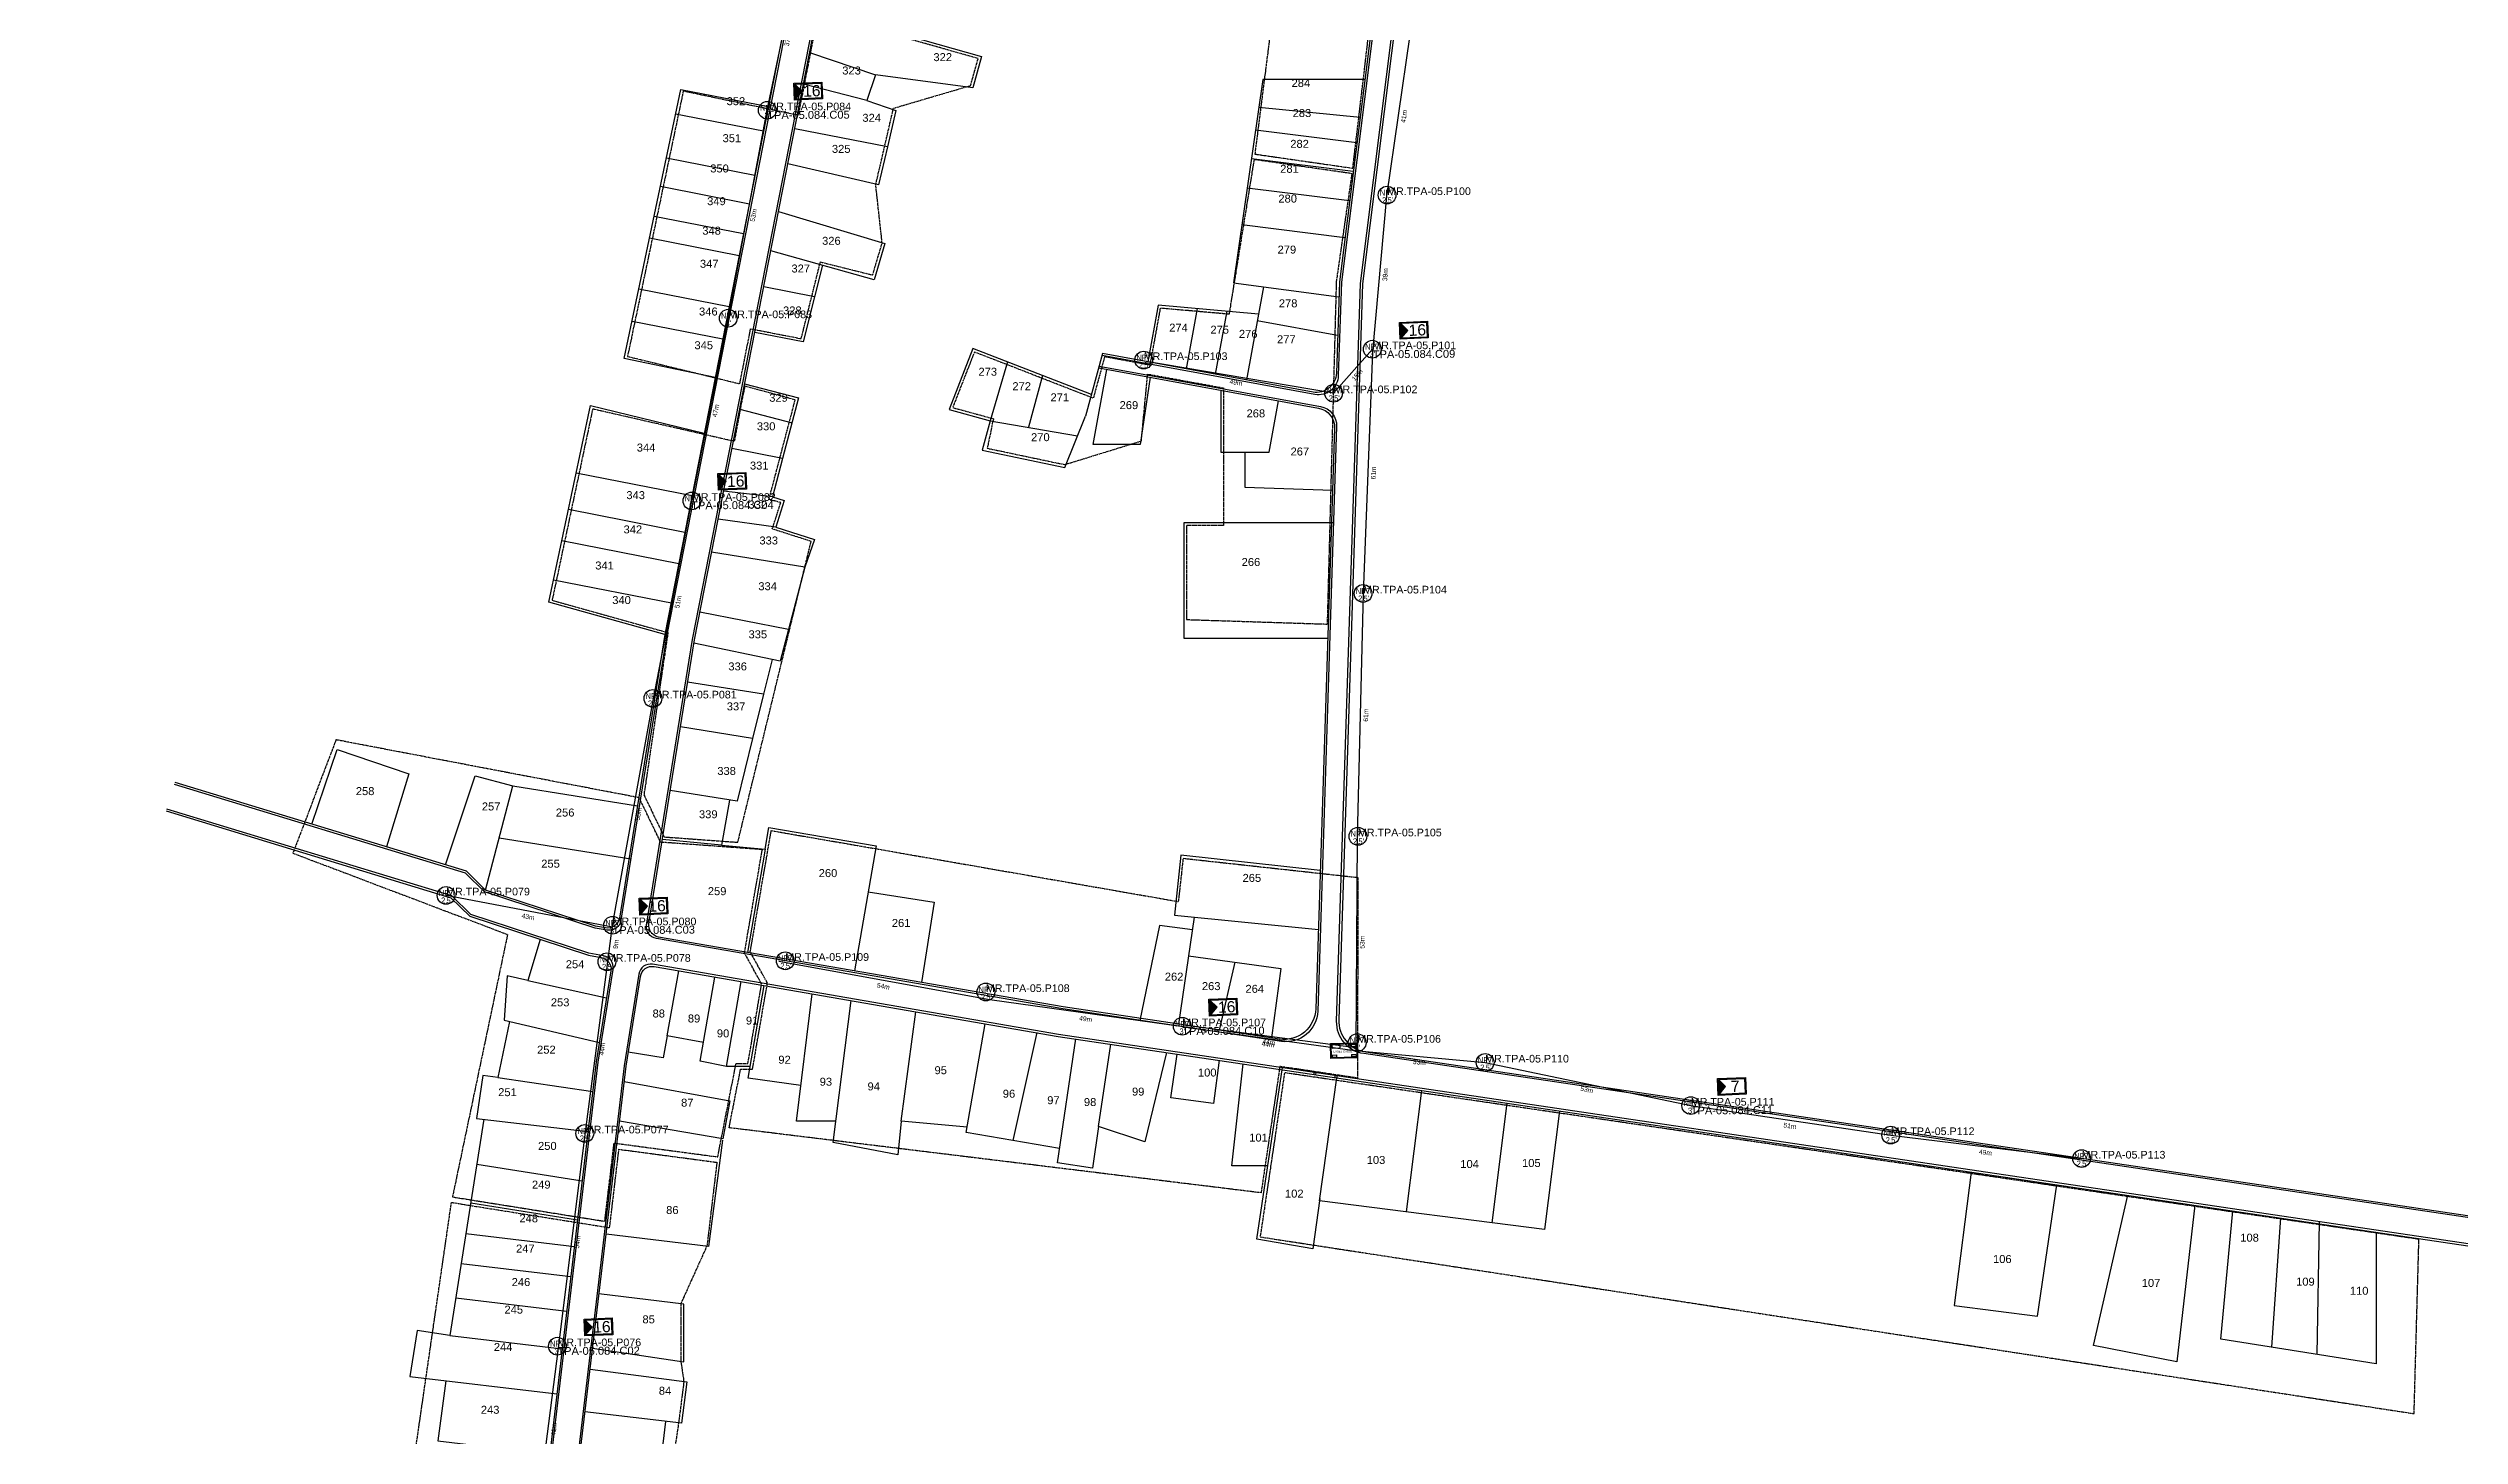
# Model space of a CAD drawing. Header units: millimetres. Extents: x -3298 to -2025, y 31979 to 33494.
# Drawn here: x -3200 to -2591, y 32834 to 33185 of the extents above; entities that cross this region are included whole.
import ezdxf
from ezdxf.enums import TextEntityAlignment as Align

# ---------------------------------------------------------------- set-up
doc = ezdxf.new("R2010")
doc.units = ezdxf.units.MM
doc.linetypes.add('PHANTOM2', pattern=[1.25, 0.625, -0.125, 0.125, -0.125, 0.125, -0.125])
for name, color, linetype in [('Base Map', 8, 'Continuous'), ('FAT', 30, 'Continuous'), ('FO 48 CORE', 200, 'Continuous'), ('Homepass Number', 6, 'Continuous'), ('LABEL CABLE', 200, 'Continuous'), ('NEW POLE 7m(2.5 inches)', 200, 'Continuous'), ('NEW POLE 7m(3 inches)', 4, 'Continuous'), ('NEW POLE ID 7m (2.5 inches)', 200, 'Continuous'), ('NEW POLE ID 7m(3 inches)', 4, 'Continuous'), ('SPAN KU', 161, 'Continuous')]:
    doc.layers.add(name, color=color, linetype=linetype)
doc.layers.add('FAT AREA', color=134, linetype='PHANTOM2', lineweight=30)
doc.layers.add('SLING WIRE', color=4, linetype='Continuous', lineweight=30)
doc.styles.get("Standard").update_dxf_attribs({"font": 'arial.ttf'})
doc.styles.add('Title Block 3', font='dgn003.shx')
doc.styles.add('Title Block v21 - Default$0$Styledgn001', font='dgn001.shx')
doc.dimstyles.new('瓦达西瓦', dxfattribs={"dimtxt": 1.2, "dimasz": 0, "dimexe": 1.25, "dimexo": 0.625, "dimgap": 0.05, "dimtad": 1, "dimdec": 0, "dimtxsty": 'Standard', "dimblk": 'ARCHTICK', "dimcen": 0, "dimse1": 1, "dimse2": 1, "dimsd1": 1, "dimsd2": 1, "dimclre": 256, "dimclrt": 256, "dimadec": 0, "dimazin": 0, "dimtfac": 1, "dimtdec": 0, "dimtmove": 2, "dimatfit": 3, "dimfxl": 1, "dimarcsym": 0})

# ---------------------------------------------------------------- blocks, each defined once
blk = doc.blocks.new('*U53')
at = {"color": 0, "linetype": 'ByBlock', "lineweight": -2}
blk.add_circle((0, 0), 2.24, dxfattribs=at)
at = {"color": 0, "linetype": 'ByBlock', "lineweight": -2, "style": 'Title Block 3', "width": 0.799091}
for s, p in [('NP7', (0, 0.62)), ("3'", (0, -1.27))]:
    blk.add_text(s, height=1.488, dxfattribs=at).set_placement(p, align=Align.MIDDLE_CENTER)
blk = doc.blocks.new('*U57')
at = {"color": 0, "linetype": 'ByBlock', "lineweight": -2}
blk.add_circle((0, 0), 2.24, dxfattribs=at)
at = {"color": 0, "linetype": 'ByBlock', "lineweight": -2, "style": 'Title Block 3', "width": 0.799091}
for s, p in [('NP7', (0, 0.62)), ('2,', (-0.46, -1.27)), ("5'", (0.83, -1.27))]:
    blk.add_text(s, height=1.488, dxfattribs=at).set_placement(p, align=Align.MIDDLE_CENTER)
blk = doc.blocks.new('FAT')
h = blk.add_hatch(color=2)
h.dxf.hatch_style = 1
h.paths.add_polyline_path([(-4.25, 2), (-4.25, -2), (-2.4, 0)])
for points in [[(-4.5, 2.25), (3, 2.25), (3, -2.25), (-4.5, -2.25)], [(-4.25, 2), (2.75, 2), (2.75, -2), (-4.25, -2)]]:
    blk.add_lwpolyline(points, close=True)
at = {"color": 2}
blk.add_lwpolyline([(-4.25, 2), (-4.25, -2), (-2.4, 0)], close=True, dxfattribs=at)
at = {"color": 7}
blk.add_attdef('FAT', text='', height=3, dxfattribs=at).set_placement((0.18, 0), align=Align.MIDDLE_CENTER)
blk = doc.blocks.new('LABEL')
at = {"layer": 'LABEL CABLE', "ltscale": 0.15}
for p, q in [((-6595.62, 19707.66), (-6595.62, 19711.51)), ((-6595.62, 19711.51), (-6588.86, 19711.51)), ((-6595.42, 19707.86), (-6595.42, 19711.31)), ((-6595.42, 19711.31), (-6589.06, 19711.31)), ((-6595.25, 19711.15), (-6595.25, 19710.3)), ((-6595.25, 19711.15), (-6593.32, 19711.15)), ((-6593.32, 19711.15), (-6593.32, 19710.3)), ((-6590.46, 19711.21), (-6590.46, 19710.51)), ((-6590.46, 19711.21), (-6589.16, 19711.21)), ((-6590.36, 19711.11), (-6590.36, 19710.61)), ((-6590.36, 19711.11), (-6589.26, 19711.11)), ((-6589.26, 19711.11), (-6589.26, 19710.61)), ((-6589.16, 19711.21), (-6589.16, 19710.51)), ((-6589.06, 19711.31), (-6589.06, 19707.86)), ((-6588.86, 19711.51), (-6588.86, 19707.66)), ((-6588.86, 19707.66), (-6595.62, 19707.66)), ((-6589.06, 19707.86), (-6595.42, 19707.86)), ((-6595.25, 19710.3), (-6593.32, 19710.3)), ((-6595.25, 19708.56), (-6595.25, 19708.06)), ((-6595.25, 19708.56), (-6594.15, 19708.56)), ((-6595.25, 19708.06), (-6594.15, 19708.06)), ((-6594.15, 19708.56), (-6594.15, 19708.06)), ((-6590.46, 19710.51), (-6589.16, 19710.51)), ((-6590.36, 19710.61), (-6589.26, 19710.61)), ((-6590.36, 19708.56), (-6590.36, 19708.06)), ((-6590.36, 19708.56), (-6589.26, 19708.56)), ((-6590.36, 19708.06), (-6589.26, 19708.06)), ((-6589.26, 19708.56), (-6589.26, 19708.06))]:
    blk.add_line(p, q, dxfattribs=at)
at = {"layer": 'LABEL CABLE', "attachment_point": 7, "line_spacing_factor": 0.6, "style": 'Title Block v21 - Default$0$Styledgn001'}
for s, insert, char_height in [('\\pxsm1.5;{\\W1.06772;LABEL CABLE}', (-6594.9, 19709.13), 0.5), ('\\pxsm1.5;{\\W1.06772;MYREPUBLIC}', (-6590.29, 19710.78), 0.1)]:
    blk.add_mtext(s, dxfattribs=dict(at, insert=insert, char_height=char_height))
blk = doc.blocks.new('*D124')
at = {"layer": 'Defpoints', "color": 0, "lineweight": 30, "ltscale": 0.7, "transparency": 16777216}
for p in [(-3070.99, 32856.16), (-3068.91, 32855.89), (-3076.22, 32815.48)]:
    blk.add_point(p, dxfattribs=at)
at = {"layer": 'SPAN KU', "lineweight": 30, "ltscale": 0.7, "transparency": 16777216, "insert": (-3072.17, 32835.63), "char_height": 1.2, "attachment_point": 5, "rotation": 82.6672}
blk.add_mtext('41m', dxfattribs=at)
blk = doc.blocks.new('_ArchTick')
at = {"color": 0, "linetype": 'ByBlock', "const_width": 0.15}
blk.add_lwpolyline([(-0.5, -0.5), (0.5, 0.5)], dxfattribs=at)
blk = doc.blocks.new('*D125')
at = {"layer": 'Defpoints', "color": 0, "lineweight": 30, "ltscale": 0.7, "transparency": 16777216}
for p in [(-3064.29, 32910.13), (-3062.21, 32909.87), (-3070.99, 32856.16)]:
    blk.add_point(p, dxfattribs=at)
at = {"layer": 'SPAN KU', "lineweight": 30, "ltscale": 0.7, "transparency": 16777216, "insert": (-3066.21, 32882.97), "char_height": 1.2, "attachment_point": 5, "rotation": 82.9274}
blk.add_mtext('54m', dxfattribs=at)
blk = doc.blocks.new('*D126')
at = {"layer": 'Defpoints', "color": 0, "lineweight": 30, "ltscale": 0.7, "transparency": 16777216}
for p in [(-3058.52, 32953.78), (-3056.44, 32953.5), (-3064.29, 32910.13)]:
    blk.add_point(p, dxfattribs=at)
at = {"layer": 'SPAN KU', "lineweight": 30, "ltscale": 0.7, "transparency": 16777216, "insert": (-3059.97, 32931.76), "char_height": 1.2, "attachment_point": 5, "rotation": 82.46871}
blk.add_mtext('44m', dxfattribs=at)
blk = doc.blocks.new('*D127')
at = {"layer": 'Defpoints', "color": 0, "lineweight": 30, "ltscale": 0.7, "transparency": 16777216}
for p in [(-3057.33, 32962.99), (-3055.25, 32962.72), (-3058.52, 32953.78)]:
    blk.add_point(p, dxfattribs=at)
at = {"layer": 'SPAN KU', "lineweight": 30, "ltscale": 0.7, "transparency": 16777216, "insert": (-3056.5, 32958.2), "char_height": 1.2, "attachment_point": 5, "rotation": 82.61816}
blk.add_mtext('9m', dxfattribs=at)
blk = doc.blocks.new('*D128')
at = {"layer": 'Defpoints', "color": 0, "lineweight": 30, "ltscale": 0.7, "transparency": 16777216}
for p in [(-3047.11, 33019.77), (-3045.04, 33019.4), (-3057.33, 32962.99)]:
    blk.add_point(p, dxfattribs=at)
at = {"layer": 'SPAN KU', "lineweight": 30, "ltscale": 0.7, "transparency": 16777216, "insert": (-3050.81, 32991.13), "char_height": 1.2, "attachment_point": 5, "rotation": 79.79884}
blk.add_mtext('58m', dxfattribs=at)
blk = doc.blocks.new('*D129')
at = {"layer": 'Defpoints', "color": 0, "lineweight": 30, "ltscale": 0.7, "transparency": 16777216}
for p in [(-3037.3, 33070.23), (-3035.24, 33069.83), (-3047.11, 33019.77)]:
    blk.add_point(p, dxfattribs=at)
at = {"layer": 'SPAN KU', "lineweight": 30, "ltscale": 0.7, "transparency": 16777216, "insert": (-3040.79, 33044.73), "char_height": 1.2, "attachment_point": 5, "rotation": 78.99527}
blk.add_mtext('51m', dxfattribs=at)
blk = doc.blocks.new('*D130')
at = {"layer": 'Defpoints', "color": 0, "lineweight": 30, "ltscale": 0.7, "transparency": 16777216}
for p in [(-3028.12, 33116.39), (-3026.06, 33115.98), (-3037.3, 33070.23)]:
    blk.add_point(p, dxfattribs=at)
at = {"layer": 'SPAN KU', "lineweight": 30, "ltscale": 0.7, "transparency": 16777216, "insert": (-3031.29, 33093.03), "char_height": 1.2, "attachment_point": 5, "rotation": 78.75233}
blk.add_mtext('47m', dxfattribs=at)
blk = doc.blocks.new('*D131')
at = {"layer": 'Defpoints', "color": 0, "lineweight": 30, "ltscale": 0.7, "transparency": 16777216}
for p in [(-3018.26, 33168.92), (-3016.19, 33168.53), (-3028.12, 33116.39)]:
    blk.add_point(p, dxfattribs=at)
at = {"layer": 'SPAN KU', "lineweight": 30, "ltscale": 0.7, "transparency": 16777216, "insert": (-3021.78, 33142.39), "char_height": 1.2, "attachment_point": 5, "rotation": 79.36737}
blk.add_mtext('53m', dxfattribs=at)
blk = doc.blocks.new('*D132')
at = {"layer": 'Defpoints', "color": 0, "lineweight": 30, "ltscale": 0.7, "transparency": 16777216}
for p in [(-3010.74, 33205.12), (-3008.68, 33204.7), (-3018.26, 33168.92)]:
    blk.add_point(p, dxfattribs=at)
at = {"layer": 'SPAN KU', "lineweight": 30, "ltscale": 0.7, "transparency": 16777216, "insert": (-3013.09, 33186.73), "char_height": 1.2, "attachment_point": 5, "rotation": 78.26826}
blk.add_mtext('37m', dxfattribs=at)
blk = doc.blocks.new('*D147')
at = {"layer": 'Defpoints', "color": 0, "lineweight": 30, "ltscale": 0.7, "transparency": 16777216}
for p in [(-2855.99, 33188), (-2861.89, 33147.2), (-2859.81, 33146.9)]:
    blk.add_point(p, dxfattribs=at)
at = {"layer": 'SPAN KU', "lineweight": 30, "ltscale": 0.7, "transparency": 16777216, "insert": (-2857.51, 33167.39), "char_height": 1.2, "attachment_point": 5, "rotation": 81.77391}
blk.add_mtext('41m', dxfattribs=at)
blk = doc.blocks.new('*D148')
at = {"layer": 'Defpoints', "color": 0, "lineweight": 30, "ltscale": 0.7, "transparency": 16777216}
for p in [(-2861.89, 33147.2), (-2865.41, 33107.87), (-2863.32, 33107.68)]:
    blk.add_point(p, dxfattribs=at)
at = {"layer": 'SPAN KU', "lineweight": 30, "ltscale": 0.7, "transparency": 16777216, "insert": (-2862.22, 33127.41), "char_height": 1.2, "attachment_point": 5, "rotation": 84.88092}
blk.add_mtext('39m', dxfattribs=at)
blk = doc.blocks.new('*D149')
at = {"layer": 'Defpoints', "color": 0, "lineweight": 30, "ltscale": 0.7, "transparency": 16777216}
for p in [(-2865.41, 33107.87), (-2867.83, 33046.83), (-2865.74, 33046.75)]:
    blk.add_point(p, dxfattribs=at)
at = {"layer": 'SPAN KU', "lineweight": 30, "ltscale": 0.7, "transparency": 16777216, "insert": (-2865.19, 33077.29), "char_height": 1.2, "attachment_point": 5, "rotation": 87.72648}
blk.add_mtext('61m', dxfattribs=at)
blk = doc.blocks.new('*D150')
at = {"layer": 'Defpoints', "color": 0, "lineweight": 30, "ltscale": 0.7, "transparency": 16777216}
for p in [(-2867.83, 33046.83), (-2869.29, 32985.4), (-2867.19, 32985.35)]:
    blk.add_point(p, dxfattribs=at)
at = {"layer": 'SPAN KU', "lineweight": 30, "ltscale": 0.7, "transparency": 16777216, "insert": (-2867.13, 33016.08), "char_height": 1.2, "attachment_point": 5, "rotation": 88.63957}
blk.add_mtext('61m', dxfattribs=at)
blk = doc.blocks.new('*D151')
at = {"layer": 'Defpoints', "color": 0, "lineweight": 30, "ltscale": 0.7, "transparency": 16777216}
for p in [(-2869.29, 32985.4), (-2869.63, 32932.04), (-2867.53, 32932.02)]:
    blk.add_point(p, dxfattribs=at)
at = {"layer": 'SPAN KU', "lineweight": 30, "ltscale": 0.7, "transparency": 16777216, "insert": (-2868.02, 32958.71), "char_height": 1.2, "attachment_point": 5, "rotation": 89.64269}
blk.add_mtext('53m', dxfattribs=at)
blk = doc.blocks.new('*D152')
at = {"layer": 'Defpoints', "color": 0, "lineweight": 30, "ltscale": 0.7, "transparency": 16777216}
for p in [(-2913.23, 32937.75), (-2913.5, 32935.66), (-2869.63, 32932.04)]:
    blk.add_point(p, dxfattribs=at)
at = {"layer": 'SPAN KU', "lineweight": 30, "ltscale": 0.7, "transparency": 16777216, "insert": (-2891.61, 32933.45), "char_height": 1.2, "attachment_point": 5, "rotation": 352.54088}
blk.add_mtext('44m', dxfattribs=at)
blk = doc.blocks.new('*D153')
at = {"layer": 'Defpoints', "color": 0, "lineweight": 30, "ltscale": 0.7, "transparency": 16777216}
for p in [(-2913.29, 32937.35), (-2913.23, 32937.75), (-2911.21, 32937.04)]:
    blk.add_point(p, dxfattribs=at)
at = {"layer": 'SPAN KU', "lineweight": 30, "ltscale": 0.7, "transparency": 16777216, "insert": (-2908.05, 32936.77), "char_height": 1.2, "attachment_point": 5, "rotation": 81.54594}
blk.add_mtext('0m', dxfattribs=at)
blk = doc.blocks.new('*D154')
at = {"layer": 'Defpoints', "color": 0, "lineweight": 30, "ltscale": 0.7, "transparency": 16777216}
for p in [(-2913.29, 32937.35), (-2869.94, 32931.32), (-2870.23, 32929.24)]:
    blk.add_point(p, dxfattribs=at)
at = {"layer": 'SPAN KU', "lineweight": 30, "ltscale": 0.7, "transparency": 16777216, "insert": (-2891.81, 32932.9), "char_height": 1.2, "attachment_point": 5, "rotation": 352.07513}
blk.add_mtext('44m', dxfattribs=at)
blk = doc.blocks.new('*D155')
at = {"layer": 'Defpoints', "color": 0, "lineweight": 30, "ltscale": 0.7, "transparency": 16777216}
for p in [(-2869.94, 32931.32), (-2837.2, 32926.23), (-2837.01, 32928.32)]:
    blk.add_point(p, dxfattribs=at)
at = {"layer": 'SPAN KU', "lineweight": 30, "ltscale": 0.7, "transparency": 16777216, "insert": (-2853.6, 32928.39), "char_height": 1.2, "attachment_point": 5, "rotation": 354.81193}
blk.add_mtext('33m', dxfattribs=at)
blk = doc.blocks.new('*D156')
at = {"layer": 'Defpoints', "color": 0, "lineweight": 30, "ltscale": 0.7, "transparency": 16777216}
for p in [(-2837.01, 32928.32), (-2785.51, 32915.36), (-2785.08, 32917.42)]:
    blk.add_point(p, dxfattribs=at)
at = {"layer": 'SPAN KU', "lineweight": 30, "ltscale": 0.7, "transparency": 16777216, "insert": (-2811.34, 32921.47), "char_height": 1.2, "attachment_point": 5, "rotation": 348.13956}
blk.add_mtext('53m', dxfattribs=at)
blk = doc.blocks.new('*D157')
at = {"layer": 'Defpoints', "color": 0, "lineweight": 30, "ltscale": 0.7, "transparency": 16777216}
for p in [(-2785.08, 32917.42), (-2734.89, 32907.9), (-2734.59, 32909.98)]:
    blk.add_point(p, dxfattribs=at)
at = {"layer": 'SPAN KU', "lineweight": 30, "ltscale": 0.7, "transparency": 16777216, "insert": (-2760.04, 32912.28), "char_height": 1.2, "attachment_point": 5, "rotation": 351.61345}
blk.add_mtext('51m', dxfattribs=at)
blk = doc.blocks.new('*D169')
at = {"layer": 'Defpoints', "color": 0, "lineweight": 30, "ltscale": 0.7, "transparency": 16777216}
for p in [(-2734.59, 32909.98), (-2686.64, 32901.97), (-2686.39, 32904.05)]:
    blk.add_point(p, dxfattribs=at)
at = {"layer": 'SPAN KU', "lineweight": 30, "ltscale": 0.7, "transparency": 16777216, "insert": (-2710.66, 32905.59), "char_height": 1.2, "attachment_point": 5, "rotation": 352.99196}
blk.add_mtext('49m', dxfattribs=at)
blk = doc.blocks.new('*D171')
at = {"layer": 'Defpoints', "color": 0, "lineweight": 30, "ltscale": 0.7, "transparency": 16777216}
for p in [(-3099.76, 32968.48), (-3099.37, 32970.54), (-3057.39, 32962.55)]:
    blk.add_point(p, dxfattribs=at)
at = {"layer": 'SPAN KU', "lineweight": 30, "ltscale": 0.7, "transparency": 16777216, "insert": (-3078.65, 32965.13), "char_height": 1.2, "attachment_point": 5, "rotation": 349.22403}
blk.add_mtext('43m', dxfattribs=at)
blk = doc.blocks.new('*D172')
at = {"layer": 'Defpoints', "color": 0, "lineweight": 30, "ltscale": 0.7, "transparency": 16777216}
for p in [(-2865.49, 33108.56), (-2875.27, 33097.44), (-2873.69, 33096.05)]:
    blk.add_point(p, dxfattribs=at)
at = {"layer": 'SPAN KU', "lineweight": 30, "ltscale": 0.7, "transparency": 16777216, "insert": (-2869.3, 33102.05), "char_height": 1.2, "attachment_point": 5, "rotation": 48.66691}
blk.add_mtext('15m', dxfattribs=at)
blk = doc.blocks.new('*D173')
at = {"layer": 'Defpoints', "color": 0, "lineweight": 30, "ltscale": 0.7, "transparency": 16777216}
for p in [(-2924.42, 33103.62), (-2924.07, 33105.69), (-2875.27, 33097.44)]:
    blk.add_point(p, dxfattribs=at)
at = {"layer": 'SPAN KU', "lineweight": 30, "ltscale": 0.7, "transparency": 16777216, "insert": (-2899.91, 33100.15), "char_height": 1.2, "attachment_point": 5, "rotation": 350.406}
blk.add_mtext('49m', dxfattribs=at)
blk = doc.blocks.new('*D174')
at = {"layer": 'Defpoints', "color": 0, "lineweight": 30, "ltscale": 0.7, "transparency": 16777216}
for p in [(-2962.06, 32944.14), (-2962.35, 32942.06), (-2913.29, 32937.35)]:
    blk.add_point(p, dxfattribs=at)
at = {"layer": 'SPAN KU', "lineweight": 30, "ltscale": 0.7, "transparency": 16777216, "insert": (-2937.87, 32939.32), "char_height": 1.2, "attachment_point": 5, "rotation": 352.07513}
blk.add_mtext('49m', dxfattribs=at)
blk = doc.blocks.new('*D175')
at = {"layer": 'Defpoints', "color": 0, "lineweight": 30, "ltscale": 0.7, "transparency": 16777216}
for p in [(-3015.72, 32951.82), (-3015.35, 32953.88), (-2962.06, 32944.14)]:
    blk.add_point(p, dxfattribs=at)
at = {"layer": 'SPAN KU', "lineweight": 30, "ltscale": 0.7, "transparency": 16777216, "insert": (-2988.96, 32947.59), "char_height": 1.2, "attachment_point": 5, "rotation": 349.63844}
blk.add_mtext('54m', dxfattribs=at)

msp = doc.modelspace()

# ---------------------------------------------------------------- linework, layer by layer
at = {"layer": 'Base Map', "ltscale": 0.7}
for points in [[(-2822.13, 33493.39), (-2832.45, 33450.91), (-2840.47, 33387.06, -0.388582), (-2845.61, 33382.69), (-2921.74, 33385.48), (-2966.58, 33390.7, 0.370145), (-2971.98, 33387.06), (-2982.09, 33350.33), (-3043.65, 33036.35), (-3055.21, 32964.25, -0.417823), (-3058.69, 32961.76), (-3061.74, 32962.29), (-3089.67, 32971.45), (-3094.5, 32976.18), (-3167.96, 32998.6)], [(-2822.61, 33493.51), (-2832.94, 33451), (-2840.91, 33387.58, -0.388582), (-2846.05, 33383.2), (-2921.7, 33385.98), (-2966.95, 33391.25, 0.370145), (-2972.34, 33387.61), (-2982.58, 33350.44), (-3044.14, 33036.44), (-3055.63, 32964.82, -0.417823), (-3059.1, 32962.34), (-3061.62, 32962.78), (-3089.4, 32971.89), (-3094.24, 32976.63), (-3167.82, 32999.08)], [(-2934.46, 33104.3), (-2878.6, 33094.1, -0.371409), (-2874.5, 33089.02), (-2879.29, 32941.31, -0.448364), (-2888.46, 32933.66), (-2943.66, 32941.86), (-3046.28, 32959.62, -0.410613), (-3048.73, 32963.05), (-3037.17, 33035.2), (-2975.68, 33348.82), (-2967.32, 33379.19, -0.370145), (-2959.76, 33384.28), (-2922.17, 33379.9), (-2847.2, 33377.15, -0.440318), (-2842.42, 33371.53), (-2873.32, 33125.52), (-2874.09, 33101.88, -0.458354), (-2879.98, 33097.13), (-2933.73, 33106.95)], [(-2934.59, 33103.82), (-2879.12, 33093.68, -0.371409), (-2875.02, 33088.6), (-2879.77, 32941.89, -0.448364), (-2888.94, 32934.24), (-2943.58, 32942.36), (-3045.71, 32960.03, -0.410613), (-3048.16, 32963.46), (-3036.67, 33035.11), (-2975.19, 33348.7), (-2966.95, 33378.64, -0.370145), (-2959.39, 33383.73), (-2922.21, 33379.4), (-2847.76, 33376.67, -0.440318), (-2842.98, 33371.05), (-2873.82, 33125.56), (-2874.57, 33102.48, -0.458354), (-2880.46, 33097.72), (-2933.6, 33107.43)], [(-2280.9, 32979.95), (-2239.19, 32847.81, -0.534664), (-2244.4, 32841.33), (-2300.09, 32846.21), (-2867.68, 32930.57, -0.380868), (-2874.5, 32938.74), (-2868.46, 33125.14), (-2837.43, 33372.23, -0.388582), (-2832.28, 33376.6), (-2782.49, 33374.78)], [(-2782.5, 33374.28), (-2831.84, 33376.09, 0.388582), (-2836.99, 33371.71), (-2867.97, 33125.1), (-2873.99, 32939.17, 0.380868), (-2867.17, 32931), (-2300.03, 32846.71), (-2245.64, 32841.94, 0.534664), (-2240.43, 32848.43), (-2281.86, 32979.65)], [(-3199.84, 32763.44), (-3089.58, 32741.8, 0.436602), (-3082.47, 32746.98), (-3060.96, 32928.39), (-3057.2, 32951.86, 0.410613), (-3059.65, 32955.29), (-3063.33, 32955.93), (-3093.16, 32965.71), (-3097.94, 32970.4), (-3169.87, 32992.35)], [(-3170.02, 32991.87), (-3098.2, 32969.95), (-3093.42, 32965.27), (-3063.45, 32955.44), (-3060.22, 32954.88, -0.410613), (-3057.77, 32951.45), (-3061.46, 32928.45), (-3082.9, 32747.57, -0.436602), (-3090.02, 32742.39), (-3199.74, 32763.93)], [(-2233.8, 32830.74, 0.303217), (-2238.13, 32834.21), (-2300.85, 32839.71), (-2944.7, 32935.41), (-3047.25, 32953.15, 0.417823), (-3050.72, 32950.67), (-3054.44, 32927.48), (-3076.32, 32742.96, 0.392174)], [(-3075.77, 32743.36), (-3053.94, 32927.41), (-3050.31, 32950.09, -0.417823), (-3046.83, 32952.57), (-2944.78, 32934.91), (-2300.91, 32839.21), (-2239.05, 32833.79, -0.303217)]]:
    msp.add_lwpolyline(points, format="xyb", dxfattribs=at)
for points in [[(-2986.27, 33188.72), (-2964.15, 33182.49), (-2966.37, 33174.6), (-2990.94, 33177.88)], [(-3007.58, 33183.51), (-2990.94, 33177.88), (-2993.15, 33171.36), (-3009.15, 33175.51)], [(-2867.39, 33176.71), (-2893.14, 33176.71), (-2900.55, 33125.3), (-2873.94, 33121.78)], [(-3031.41, 33101.4), (-3054.38, 33106.22), (-3040.12, 33174.2), (-3017.98, 33169.86)], [(-2993.15, 33171.36), (-2985.82, 33168.88), (-2987.95, 33159.68), (-3011.35, 33164.27)], [(-2894.16, 33169.69), (-2868.59, 33167.19)], [(-3041.41, 33168.05), (-3019.19, 33163.69)], [(-2894.98, 33163.95), (-2869.4, 33160.74)], [(-3043.74, 33156.9), (-3021.38, 33152.52)], [(-2987.95, 33159.68), (-2990.18, 33150.07), (-3013.09, 33155.38)], [(-2896.01, 33156.78), (-2870.3, 33153.55)], [(-3045.25, 33149.72), (-3022.8, 33145.32)], [(-2897.09, 33149.34), (-2871.24, 33146.09)], [(-3046.84, 33142.17), (-3024.28, 33137.75)], [(-3015.46, 33143.31), (-2988.56, 33135.28), (-2991.31, 33126.05), (-3017.39, 33133.45)], [(-2898.42, 33140.07), (-2872.41, 33136.8)], [(-3047.99, 33136.67), (-3025.36, 33132.23)], [(-3004.35, 33129.75), (-3006.34, 33121.8), (-3019.18, 33124.32)], [(-3050.68, 33123.84), (-3027.88, 33119.37)], [(-3006.34, 33121.8), (-3009.19, 33110.4), (-3021.44, 33112.81)], [(-2893, 33124.3), (-2897.29, 33100.8)], [(-3052.4, 33115.64), (-3029.49, 33111.15)], [(-2894.25, 33117.44), (-2919.61, 33119.66), (-2922.22, 33105.35)], [(-2909.72, 33118.8), (-2912.51, 33103.58)], [(-2902.27, 33118.14), (-2905.17, 33102.24)], [(-2894.55, 33115.78), (-2874.25, 33112.12)], [(-2936.43, 33097.12), (-2966.39, 33108.75), (-2972.38, 33093.33), (-2961.99, 33090.49), (-2964.01, 33083.08), (-2943.13, 33078.68), (-2937.95, 33091.61)], [(-2957.6, 33105.33), (-2961.99, 33090.49)], [(-2948.79, 33101.91), (-2952.31, 33088.83)], [(-2933.6, 33107.43), (-2937.95, 33091.61)], [(-2921.61, 33101.45), (-2924.13, 33084.49), (-2935.96, 33084.49), (-2932.5, 33103.44)], [(-3010.36, 33096.24), (-3014.39, 33080.93), (-3027.2, 33083.44)], [(-3023.99, 33099.82), (-3010.36, 33096.24)], [(-2903.75, 33098.18), (-2903.75, 33082.56), (-2891.55, 33082.56), (-2889.18, 33095.52)], [(-3044.14, 33036.44), (-3073.43, 33044.6), (-3062.89, 33094.29), (-3034.17, 33087.31)], [(-3025.24, 33093.41), (-3012.02, 33089.93)], [(-2961.99, 33090.49), (-2939.92, 33086.69)], [(-3066.5, 33077.3), (-3037.25, 33071.57)], [(-3014.39, 33080.93), (-3016.94, 33071.24), (-3029.31, 33072.67)], [(-2897.65, 33082.56), (-2897.65, 33073.66), (-2875.52, 33072.94)], [(-3016.94, 33071.24), (-3013.97, 33070.29), (-3016.12, 33063.58), (-3030.69, 33065.64)], [(-3068.44, 33068.11), (-3039.06, 33062.35)], [(-3070.13, 33060.18), (-3040.62, 33054.4)], [(-3016.12, 33063.58), (-3006.38, 33060.46), (-3008.8, 33053.51), (-3032.33, 33057.28)], [(-2875.29, 33064.71), (-2913.08, 33064.71), (-2913.08, 33035.57), (-2876.73, 33035.57)], [(-3008.8, 33053.51), (-3012.95, 33037.74), (-3035.3, 33042.12)], [(-3072.22, 33050.3), (-3042.07, 33044.39)], [(-3012.95, 33037.74), (-3015.06, 33029.75), (-3036.8, 33034.29)], [(-3017.04, 33030.17), (-3019.21, 33021.38), (-3038.38, 33024.45)], [(-3019.21, 33021.38), (-3021.97, 33010.18), (-3040.2, 33013.1)], [(-3021.97, 33010.18), (-3025.88, 32994.33), (-3042.78, 32997.04)], [(-3133.28, 32988.54), (-3126.91, 33007.38), (-3108.79, 33001.26), (-3114.42, 32982.79)], [(-3099.49, 32978.23), (-3092.07, 33000.74), (-3082.54, 32998.24)], [(-3089.4, 32971.89), (-3082.54, 32998.24), (-3051.08, 32993.19)], [(-3027.78, 32994.63), (-3029.8, 32983.23), (-3044.76, 32984.65)], [(-3018.8, 32982.19), (-3017.84, 32987.72), (-2990.77, 32983.04), (-2996.23, 32951.47)], [(-3085.97, 32985.07), (-3052.73, 32979.74)], [(-3029.8, 32983.23), (-3018.8, 32982.19), (-3023.3, 32956.15)], [(-2878.64, 32976.82), (-2913.82, 32980.68), (-2915.48, 32965.51), (-2879.12, 32961.93)], [(-2992.77, 32971.47), (-2976.11, 32968.8), (-2979.34, 32948.54)], [(-2910.94, 32961.8), (-2919.27, 32962.91), (-2924.2, 32938.97)], [(-2910.46, 32965.01), (-2914.47, 32938.03)], [(-3075.63, 32959.44), (-3078.77, 32949.05), (-3058.86, 32944.64)], [(-3078.77, 32949.05), (-3083.97, 32950.2), (-3084.67, 32938.98), (-3060.67, 32933.37)], [(-3034.37, 32933.36), (-3043.56, 32935.02), (-3040.59, 32951.49)], [(-3028.59, 32927.34), (-3035.18, 32928.65), (-3031.51, 32949.92)], [(-2911.91, 32955.26), (-2888.56, 32952.09), (-2890.94, 32934.53)], [(-2900.23, 32953.67), (-2904.2, 32936.5)], [(-3022.59, 32927.34), (-3028.59, 32927.34), (-3024.88, 32948.77)], [(-3009.78, 32922.49), (-3023.1, 32924.34), (-3019.05, 32947.76)], [(-3000.95, 32913.49), (-3010.88, 32913.49), (-3006.95, 32945.67)], [(-2984.48, 32913.49), (-2985.27, 32905.03), (-3001.63, 32908.13), (-2997.13, 32943.97)], [(-3083.37, 32938.68), (-3086.35, 32924.52), (-3062.34, 32920.99)], [(-2967.81, 32911.95), (-2984.48, 32913.49), (-2980.73, 32941.13)], [(-2944.48, 32906.63), (-2968.05, 32910.6), (-2963.29, 32938.11)], [(-3043.56, 32935.02), (-3044.55, 32929.51), (-3053.38, 32930.93)], [(-2950.25, 32935.86), (-2956.27, 32908.62)], [(-2934.63, 32912.19), (-2936.19, 32901.65), (-2945.03, 32902.96), (-2940.38, 32934.26)], [(-2917.47, 32930.85), (-2922.91, 32908.27), (-2934.63, 32912.19), (-2931.54, 32932.94)], [(-3086.35, 32924.52), (-3090.12, 32925.07), (-3091.72, 32914.2), (-3063.54, 32910.86)], [(-2904.13, 32928.87), (-2905.59, 32917.94), (-2916.41, 32919.38), (-2914.76, 32930.45)], [(-2891.87, 32902.17), (-2900.93, 32902.17), (-2898.09, 32927.97)], [(-2878.76, 32893.92), (-2880.49, 32881.25), (-2894.62, 32883.68), (-2888.18, 32927.03)], [(-2880.29, 32925.83), (-2880.3, 32925.33)], [(-2879.79, 32925.76), (-2879.81, 32925.25)], [(-2874.94, 32925.04), (-2874.96, 32924.53)], [(-2874.45, 32924.96), (-2874.46, 32924.46)], [(-3054.4, 32923.54), (-3027.73, 32918.65), (-3029.49, 32909.05), (-3055.59, 32913.48)], [(-2818.25, 32916.11), (-2822.06, 32886.13), (-2878.84, 32893.35), (-2874.46, 32924.46)], [(-2853.06, 32921.28), (-2856.97, 32890.57)], [(-3089.82, 32913.98), (-3098.42, 32859.32), (-3070.05, 32855.95)], [(-2831.49, 32918.07), (-2835.34, 32887.82)], [(-3029.55, 32908.7), (-3033.13, 32881.85), (-3058.98, 32884.92)], [(-3091.6, 32902.65), (-3065.02, 32898.42)], [(-2714.27, 32900.65), (-2718.56, 32866.91), (-2697.55, 32864.24), (-2692.62, 32897.43)], [(-2662.36, 32852.67), (-2683.39, 32856.8), (-2674.76, 32894.78)], [(-3093.14, 32892.88), (-3066.18, 32888.59)], [(-2657.77, 32892.25), (-2662.36, 32852.67)], [(-2611.99, 32885.45), (-2611.99, 32852.21), (-2651.2, 32858.41), (-2648.25, 32890.84)], [(-2636.16, 32889.04), (-2638.44, 32856.39)], [(-3094.36, 32885.1), (-3066.98, 32881.86)], [(-2626.41, 32888.1), (-2626.99, 32854.58)], [(-3095.55, 32877.55), (-3067.88, 32874.27)], [(-3096.92, 32868.83), (-3068.92, 32865.51)], [(-3062.39, 32856.14), (-3039.38, 32852.7), (-3039.38, 32867.29), (-3060.77, 32869.83)], [(-3098.42, 32859.32), (-3106.71, 32860.62), (-3108.54, 32849.01), (-3071.4, 32844.6)], [(-3099.42, 32847.92), (-3101.45, 32832.7), (-3073.21, 32829.35)], [(-3063.03, 32850.79), (-3038.62, 32847.64), (-3039.97, 32837.15), (-3064.3, 32840.03)], [(-3043.96, 32837.62), (-3045.77, 32822.78), (-3066.06, 32825.19)]]:
    msp.add_lwpolyline(points, dxfattribs=at)
at = {"layer": 'FAT AREA', "color": 7, "lineweight": 30, "ltscale": 0.7}
for points in [[(-2867.57, 33374.95), (-2895.16, 33157.86), (-2870.42, 33154.29), (-2844.36, 33374.7)], [(-3039.49, 33173.75), (-3053.56, 33106.74), (-3025.21, 33099.82), (-3022.48, 33113.72), (-3009.7, 33111.22), (-3004.86, 33130.6), (-2991.67, 33127.3), (-2989.27, 33135.34), (-2990.88, 33150.11), (-2986.41, 33169.44), (-2966.94, 33175.17), (-2965.01, 33182), (-2987.14, 33188.24), (-2983.68, 33200.49), (-3003.29, 33204.34), (-3010.48, 33167.66)], [(-2870.59, 33152.9), (-2895.36, 33156.47), (-2901.68, 33117.39), (-2919.03, 33118.91), (-2921.66, 33104.54), (-2933.09, 33106.63), (-2935.96, 33096.18), (-2965.99, 33107.84), (-2971.44, 33093.8), (-2961.17, 33091), (-2962.74, 33083.53), (-2943.16, 33079.4), (-2923.82, 33085.37), (-2922.23, 33102.27), (-2903.05, 33098.77), (-2903.05, 33073.65), (-2903.05, 33064.01), (-2912.38, 33064.01), (-2912.38, 33040.24), (-2876.82, 33039.09), (-2874.52, 33125.62)], [(-3072.61, 33045.1), (-3043.36, 33036.95), (-3049.42, 32995.95), (-3044.31, 32985.32), (-3025.71, 32983.96), (-3007.21, 33059.99), (-3017, 33063.13), (-3014.86, 33069.8), (-3017.84, 33070.58), (-3011.22, 33095.74), (-3023.95, 33099.22), (-3024.06, 33098.83), (-3026.63, 33085.26), (-3062.36, 33093.44)], [(-3050.62, 32995.22), (-3127.18, 33009.85), (-3138.04, 32981.21), (-3083.86, 32960.67), (-3097.77, 32894.36), (-3059.3, 32888.2), (-3056.95, 32907.97), (-3030.78, 32904.48), (-3026.16, 32928.04), (-3023.17, 32928.04), (-3019.7, 32948.13), (-3024.03, 32956.03), (-3019.52, 32982.11), (-3045.22, 32983.98)], [(-2893.59, 32895.39), (-3027.91, 32911.83), (-3025.01, 32926.64), (-3022, 32926.64), (-3018.24, 32948.38), (-3022.57, 32956.27), (-3017.27, 32986.91), (-2990.89, 32982.35), (-2914.4, 32968.97), (-2913.2, 32979.91), (-2869.16, 32975.08), (-2869.23, 32924.39), (-2888.84, 32927.31)], [(-2887.66, 32925.72), (-2893.82, 32884.26), (-2602.44, 32839.59), (-2601.22, 32883.64)], [(-3093.25, 32892.19), (-3058.08, 32886.58), (-3055.73, 32906.39), (-3031, 32903.1), (-3033.5, 32882), (-3040.08, 32867.44), (-3040.08, 32852.65), (-3039.33, 32847.63), (-3040.67, 32837.25), (-3043.37, 32818.93), (-3030.82, 32817.08), (-3034.12, 32794.68), (-3021.52, 32792.82), (-3024.26, 32770.31), (-3043.19, 32772.61), (-3078.26, 32776.77), (-3077.3, 32788.89), (-3075.62, 32803.09), (-3110.45, 32807.22), (-3098.02, 32892.98)]]:
    msp.add_lwpolyline(points, close=True, dxfattribs=at)
at = {"layer": 'FO 48 CORE', "lineweight": 30, "ltscale": 0.7}
for points in [[(-3076.22, 32815.48), (-3070.99, 32856.16), (-3064.29, 32910.13), (-3058.52, 32953.78), (-3057.33, 32962.99), (-3047.11, 33019.77), (-3037.3, 33070.23), (-3028.12, 33116.39), (-3018.26, 33168.92), (-3010.74, 33205.12)], [(-2855.99, 33188), (-2861.89, 33147.2), (-2865.41, 33107.87), (-2867.83, 33046.83), (-2869.29, 32985.4), (-2869.63, 32932.04), (-2913.23, 32937.75), (-2913.29, 32937.35), (-2869.94, 32931.32), (-2837.01, 32928.32), (-2785.08, 32917.42), (-2734.59, 32909.98)]]:
    msp.add_lwpolyline(points, dxfattribs=at)
at = {"layer": 'SLING WIRE', "lineweight": 30, "ltscale": 0.7}
for points in [[(-2865.49, 33108.56), (-2875.27, 33097.44), (-2924.07, 33105.69)], [(-3057.39, 32962.55), (-3099.37, 32970.54)], [(-2913.29, 32937.35), (-2962.06, 32944.14), (-3015.35, 32953.88)], [(-2734.59, 32909.98), (-2686.39, 32904.05)]]:
    msp.add_lwpolyline(points, dxfattribs=at)

# ---------------------------------------------------------------- block references
at = {"layer": 'FAT', "lineweight": 30, "ltscale": 0.7, "xscale": 0.9424579026324792, "yscale": 0.9424579026324792, "zscale": 0.9424579026324792, "rotation": 2.423739857319486}
for p, values in [((-3007.21, 33173.81), {'FAT': '16'}), ((-2854.3, 33113.39), {'FAT': '16'}), ((-3026.41, 33075.2), {'FAT': '16'}), ((-3046.28, 32967.88), {'FAT': '16'}), ((-2902.44, 32942.36), {'FAT': '16'}), ((-2774.03, 32922.31), {'FAT': '7'}), ((-3060.21, 32861.53), {'FAT': '16'})]:
    msp.add_blockref('FAT', p, dxfattribs=at).add_auto_attribs(values)
at = {"layer": 'NEW POLE 7m(2.5 inches)'}
for p in [(-2861.76, 33147.51), (-2923.22, 33105.81), (-2875.27, 33097.44), (-2867.83, 33046.83), (-3047.15, 33020.31), (-2869.13, 32985.47), (-3099.37, 32970.54), (-3058.77, 32953.77), (-3013.73, 32954.01), (-2963.08, 32946.13), (-2837.01, 32928.32), (-3064.35, 32910.4), (-2734.59, 32909.98), (-2686.39, 32904.05)]:
    msp.add_blockref('*U57', p, dxfattribs=at)
at = {"layer": 'NEW POLE 7m(3 inches)'}
for p in [(-3018.26, 33168.92), (-3028.12, 33116.39), (-2865.49, 33108.56), (-3037.3, 33070.23), (-3057.33, 32962.99), (-2913.49, 32937.47), (-2869.32, 32933.33), (-2785.08, 32917.42), (-3071.27, 32856.64)]:
    msp.add_blockref('*U53', p, dxfattribs=at)
at = {"layer": 'SPAN KU', "lineweight": 30, "rotation": 1.60805598257084}
msp.add_blockref('LABEL', (4270.1, 13414.48), dxfattribs=at)

# ---------------------------------------------------------------- texts
at = {"layer": 'Base Map', "ltscale": 0.7}
for s, p in [('109', (-2632.23, 32871.33)), ('110', (-2618.66, 32869.03))]:
    msp.add_text(s, height=2.014, dxfattribs=at).set_placement(p, align=Align.BOTTOM_LEFT)
at = {"layer": 'FAT', "lineweight": 30}
for s, p in [('TPA-05.084.C05', (-3018.27, 33166.68)), ('TPA-05.084.C09', (-2865.36, 33106.26)), ('TPA-05.084.C04', (-3037.47, 33068.07)), ('TPA-05.084.C03', (-3057.34, 32960.75)), ('TPA-05.084.C10', (-2913.5, 32935.23)), ('TPA-05.084.C11', (-2785.09, 32915.18)), ('TPA-05.084.C02', (-3071.27, 32854.4))]:
    msp.add_text(s, height=2, rotation=0.39734, dxfattribs=at).set_placement(p)
at = {"layer": 'Homepass Number', "lineweight": 30, "ltscale": 0.7}
for s, p in [('322', (-2976.32, 33180.74)), ('323', (-2999.34, 33177.36)), ('284', (-2885.88, 33174.2)), ('352', (-3028.54, 33169.61)), ('283', (-2885.62, 33166.61)), ('351', (-3029.56, 33160.26)), ('324', (-2994.26, 33165.41)), ('325', (-3001.95, 33157.56)), ('282', (-2886.21, 33158.83)), ('350', (-3032.68, 33152.61)), ('281', (-2888.76, 33152.52)), ('349', (-3033.46, 33144.34)), ('280', (-2889.22, 33145)), ('348', (-3034.69, 33136.89)), ('326', (-3004.43, 33134.33)), ('279', (-2889.42, 33132.11)), ('347', (-3035.28, 33128.53)), ('327', (-3012.17, 33127.33)), ('278', (-2889.1, 33118.54)), ('346', (-3035.5, 33116.46)), ('328', (-3014.29, 33116.73)), ('274', (-2916.78, 33112.39)), ('275', (-2906.38, 33111.87)), ('345', (-3036.66, 33107.94)), ('276', (-2899.18, 33110.82)), ('277', (-2889.56, 33109.45)), ('273', (-2964.95, 33101.25)), ('329', (-3017.78, 33094.67)), ('272', (-2956.38, 33097.59)), ('271', (-2946.76, 33094.78)), ('269', (-2929.31, 33092.81)), ('330', (-3020.91, 33087.46)), ('268', (-2897.25, 33090.73)), ('344', (-3051.22, 33082.09)), ('270', (-2951.67, 33084.71)), ('267', (-2886.14, 33081.09)), ('331', (-3022.65, 33077.54)), ('343', (-3053.85, 33070.07)), ('332', (-3023.05, 33067.69)), ('342', (-3054.57, 33061.41)), ('333', (-3020.26, 33058.61)), ('341', (-3061.71, 33052.29)), ('266', (-2898.49, 33053.17)), ('334', (-3020.53, 33047.05)), ('340', (-3057.42, 33043.56)), ('335', (-3023.01, 33034.9)), ('336', (-3028.1, 33026.79)), ('337', (-3028.5, 33016.69)), ('338', (-3030.89, 33000.38)), ('258', (-3122.17, 32995.28)), ('257', (-3090.35, 32991.4)), ('256', (-3071.66, 32989.87)), ('339', (-3035.52, 32989.43)), ('255', (-3075.35, 32976.95)), ('260', (-3005.29, 32974.57)), ('265', (-2898.26, 32973.35)), ('259', (-3033.28, 32970)), ('261', (-2986.82, 32961.97)), ('254', (-3069.15, 32951.54)), ('262', (-2917.9, 32948.4)), ('253', (-3072.93, 32941.91)), ('263', (-2908.53, 32946.01)), ('264', (-2897.53, 32945.32)), ('88', (-3047.24, 32939.09)), ('89', (-3038.33, 32937.83)), ('91', (-3023.67, 32937.31)), ('252', (-3076.4, 32929.95)), ('90', (-3031, 32934.07)), ('92', (-3015.48, 32927.41)), ('95', (-2976.04, 32924.76)), ('100', (-2909.53, 32924.17)), ('251', (-3086.22, 32919.21)), ('87', (-3040.04, 32916.57)), ('93', (-3005.04, 32921.85)), ('94', (-2992.95, 32920.67)), ('96', (-2958.8, 32918.82)), ('97', (-2947.58, 32917.18)), ('98', (-2938.32, 32916.71)), ('99', (-2926.18, 32919.35)), ('250', (-3076.16, 32905.63)), ('101', (-2896.58, 32907.73)), ('103', (-2866.91, 32902.08)), ('104', (-2843.28, 32901.06)), ('105', (-2827.69, 32901.32)), ('249', (-3077.69, 32895.85)), ('102', (-2887.55, 32893.58)), ('248', (-3080.86, 32887.33)), ('86', (-3043.81, 32889.43)), ('247', (-3081.71, 32879.69)), ('108', (-2646.33, 32882.45)), ('106', (-2708.76, 32877.05)), ('246', (-3082.81, 32871.23)), ('107', (-2671.21, 32871.01)), ('245', (-3084.64, 32864.27)), ('85', (-3049.79, 32861.81)), ('244', (-3087.32, 32854.82)), ('84', (-3045.66, 32843.77)), ('243', (-3090.61, 32838.96))]:
    msp.add_text(s, height=2.014, dxfattribs=at).set_placement(p, align=Align.BOTTOM_LEFT)
at = {"layer": 'NEW POLE ID 7m (2.5 inches)', "lineweight": 30}
for s, p in [('MR.TPA-05.P100', (-2861.76, 33147.51)), ('MR.TPA-05.P103', (-2923.22, 33105.81)), ('MR.TPA-05.P102', (-2875.27, 33097.44)), ('MR.TPA-05.P104', (-2867.83, 33046.83)), ('MR.TPA-05.P081', (-3047.15, 33020.31)), ('MR.TPA-05.P105', (-2869.13, 32985.47)), ('MR.TPA-05.P079', (-3099.37, 32970.54)), ('MR.TPA-05.P078', (-3058.77, 32953.77)), ('MR.TPA-05.P109', (-3013.73, 32954.01)), ('MR.TPA-05.P108', (-2963.08, 32946.13)), ('MR.TPA-05.P110', (-2837.01, 32928.32)), ('MR.TPA-05.P077', (-3064.35, 32910.4)), ('MR.TPA-05.P112', (-2734.59, 32909.98)), ('MR.TPA-05.P113', (-2686.39, 32904.05))]:
    msp.add_text(s, height=1.9328, dxfattribs=at).set_placement(p)
at = {"layer": 'NEW POLE ID 7m(3 inches)', "lineweight": 30}
for s, p in [('MR.TPA-05.P084', (-3018.26, 33168.92)), ('MR.TPA-05.P083', (-3028.12, 33116.39)), ('MR.TPA-05.P101', (-2865.49, 33108.56)), ('MR.TPA-05.P082', (-3037.3, 33070.23)), ('MR.TPA-05.P080', (-3057.33, 32962.99)), ('MR.TPA-05.P107', (-2913.49, 32937.47)), ('MR.TPA-05.P106', (-2869.32, 32933.33)), ('MR.TPA-05.P111', (-2785.08, 32917.42)), ('MR.TPA-05.P076', (-3071.27, 32856.64))]:
    msp.add_text(s, height=1.9328, dxfattribs=at).set_placement(p)

# ---------------------------------------------------------------- dimensions: what is measured, and where the dimension line sits
at = {"layer": 'SPAN KU', "lineweight": 30, "ltscale": 0.7}
for p1, p2, distance, picture, middle in [((-3018.26, 33168.92), (-3010.74, 33205.12), -2.1, '*D132', (-3013.09, 33186.73)), ((-2855.99, 33188), (-2861.89, 33147.2), 2.1, '*D147', (-2857.51, 33167.39)), ((-3028.12, 33116.39), (-3018.26, 33168.92), -2.1, '*D131', (-3021.78, 33142.39)), ((-2861.89, 33147.2), (-2865.41, 33107.87), 2.1, '*D148', (-2862.22, 33127.41)), ((-3037.3, 33070.23), (-3028.12, 33116.39), -2.1, '*D130', (-3031.29, 33093.03)), ((-2865.49, 33108.56), (-2875.27, 33097.44), 2.1, '*D172', (-2869.3, 33102.05)), ((-2865.41, 33107.87), (-2867.83, 33046.83), 2.1, '*D149', (-2865.19, 33077.29)), ((-2875.27, 33097.44), (-2924.07, 33105.69), 2.1, '*D173', (-2899.91, 33100.15)), ((-3047.11, 33019.77), (-3037.3, 33070.23), -2.1, '*D129', (-3040.79, 33044.73)), ((-2867.83, 33046.83), (-2869.29, 32985.4), 2.1, '*D150', (-2867.13, 33016.08)), ((-3057.33, 32962.99), (-3047.11, 33019.77), -2.1, '*D128', (-3050.81, 32991.13)), ((-2869.29, 32985.4), (-2869.63, 32932.04), 2.1, '*D151', (-2868.02, 32958.71)), ((-3057.39, 32962.55), (-3099.37, 32970.54), 2.1, '*D171', (-3078.65, 32965.13)), ((-3058.52, 32953.78), (-3057.33, 32962.99), -2.1, '*D127', (-3056.5, 32958.2)), ((-3064.29, 32910.13), (-3058.52, 32953.78), -2.1, '*D126', (-3059.97, 32931.76)), ((-2962.06, 32944.14), (-3015.35, 32953.88), 2.1, '*D175', (-2988.96, 32947.59)), ((-2913.29, 32937.35), (-2962.06, 32944.14), 2.1, '*D174', (-2937.87, 32939.32)), ((-2869.63, 32932.04), (-2913.23, 32937.75), 2.1, '*D152', (-2891.61, 32933.45)), ((-2913.23, 32937.75), (-2913.29, 32937.35), 2.1, '*D153', (-2908.05, 32936.77)), ((-2913.29, 32937.35), (-2869.94, 32931.32), -2.1, '*D154', (-2891.81, 32932.9)), ((-2869.94, 32931.32), (-2837.01, 32928.32), -2.1, '*D155', (-2853.6, 32928.39)), ((-2837.01, 32928.32), (-2785.08, 32917.42), -2.1, '*D156', (-2811.34, 32921.47)), ((-2785.08, 32917.42), (-2734.59, 32909.98), -2.1, '*D157', (-2760.04, 32912.28)), ((-3070.99, 32856.16), (-3064.29, 32910.13), -2.1, '*D125', (-3066.21, 32882.97)), ((-2734.59, 32909.98), (-2686.39, 32904.05), -2.1, '*D169', (-2710.66, 32905.59)), ((-3076.22, 32815.48), (-3070.99, 32856.16), -2.1, '*D124', (-3072.17, 32835.63))]:
    dim = msp.add_aligned_dim(p1=p1, p2=p2, distance=distance, dimstyle='瓦达西瓦', override={"dimpost": 'm'}, dxfattribs=at)
    dim.commit()
    dim.dimension.update_dxf_attribs({"geometry": picture, "text_midpoint": middle})

doc.saveas('drawing.dxf')
